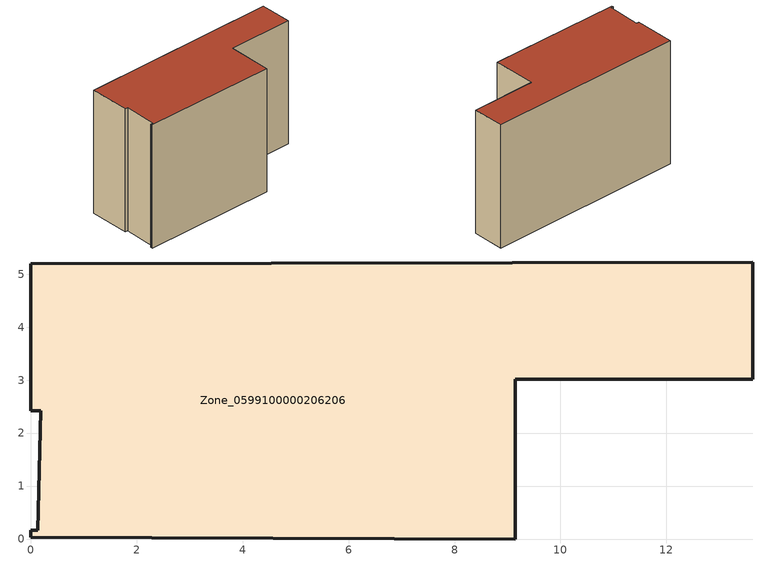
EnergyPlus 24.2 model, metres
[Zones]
Zone_0599100000206206
 floor ground (C_G): 0.13,0.17 0.19,2.42 0,2.42 0,5.2 13.63,5.23 13.63,3.02 9.15,3.02 9.15,0 0,0.03 0,0.17 z0
 wall outside (C_F): 0,5.2 0,2.42 0.19,2.42 0.13,0.17 0,0.17 0,0.03 9.15,0 9.15,3.02 13.63,3.02 13.63,5.23 0,5.2 z0:8.66
 roof outside (C_R): 0.19,2.42 0.13,0.17 0,0.17 0,0.03 9.15,0 9.15,3.02 13.63,3.02 13.63,5.23 0,5.2 0,2.42 z8.66
[BUILDING]
Pand.0599100000206206: North Axis=0; Terrain=City; Loads Convergence Tolerance Value=0.04; Temperature Convergence Tolerance Value=0.4; Solar Distribution=FullExterior; Maximum Number of Warmup Days=25; Minimum Number of Warmup Days=1
[Site:Location]
Rotterdam.The.Hague.AP_ZH_NLD Design_Conditions: Latitude=51.96; Longitude=4.45; Time Zone=1; Elevation=-4.5
[SITE:GROUNDTEMPERATURE:BUILDINGSURFACE]
18, 18, 18, 18, 18, 18, 18, 18, 18, 18, 18, 18
[MATERIAL] Thermal Absorptance=0.9; Solar Absorptance=0.7; Visible Absorptance=0.7
Name | Roughness | Thickness | Conductivity | Density | Specific Heat
G.TI.1975-1991 | MediumSmooth | 0.15 | 0.288461 | 540 | 1210
F.TI.1975-1991 | Rough | 0.3 | 0.230769 | 1920 | 840
R.TI.1975-1991 | MediumRough | 0.2 | 0.153846 | 1500 | 1000
[CONSTRUCTION]
C_G: G.TI.1975-1991
C_F: F.TI.1975-1991
C_R: R.TI.1975-1991
[ZONE]
Zone_0599100000206206: Type=1; Multiplier=1; Ceiling Height=Autocalculate; Volume=Autocalculate; Floor Area=autocalculate; Part of Total Floor Area=Yes
[ZONEINFILTRATION:DESIGNFLOWRATE]
Infil_Zone_0599100000206206: Zone or ZoneList or Space or SpaceList=Zone_0599100000206206; Schedule=AlwaysOn; Design Flow Rate Calculation Method=Flow/Area; Flow Rate per Floor Area=0.003; Constant Term Coefficient=1; Temperature Term Coefficient=0; Velocity Term Coefficient=0; Velocity Squared Term Coefficient=0
[HVACTEMPLATE:ZONE:IDEALLOADSAIRSYSTEM]
Zone_0599100000206206: Maximum Heating Supply Air Temperature=50; Minimum Cooling Supply Air Temperature=13; Maximum Heating Supply Air Humidity Ratio=0.0156; Minimum Cooling Supply Air Humidity Ratio=0.0077; Heating Limit=NoLimit; Cooling Limit=NoLimit; Dehumidification Control Type=ConstantSensibleHeatRatio; Cooling Sensible Heat Ratio=0.7; Dehumidification Setpoint=60; Humidification Control Type=None; Humidification Setpoint=30; Outdoor Air Method=None; Outdoor Air Flow Rate per Person=0.00944; Outdoor Air Flow Rate per Zone Floor Area=0; Outdoor Air Flow Rate per Zone=0; Demand Controlled Ventilation Type=None; Outdoor Air Economizer Type=NoEconomizer; Heat Recovery Type=None; Sensible Heat Recovery Effectiveness=0.7; Latent Heat Recovery Effectiveness=0.65
[ZONECONTROL:THERMOSTAT]
ThermostatControl_Zone_0599100000206206: Zone or ZoneList=Zone_0599100000206206; Control Type Schedule=DualSetpointControlType; Control 1=Thermostat_Zone_0599100000206206; Temperature Difference Between Cutout And Setpoint=0
[THERMOSTATSETPOINT:DUALSETPOINT]
Thermostat_Zone_0599100000206206: Heating Setpoint Temperature Schedule=HeatingSetpoint_Zone_0599100000206206; Cooling Setpoint Temperature Schedule=CoolingSetpoint_Zone_0599100000206206
[SCHEDULE:COMPACT]
HeatingSetpoint_Zone_0599100000206206: Through: 12/31, For: AllDays, Until: 24:00, 21
CoolingSetpoint_Zone_0599100000206206: Through: 12/31, For: AllDays, Until: 24:00, 24
DualSetpointControlType: Through: 12/31, For: AllDays, Until: 24:00, 4
AlwaysOn: Through: 12/31, For: AllDays, Until: 24:00, 1
